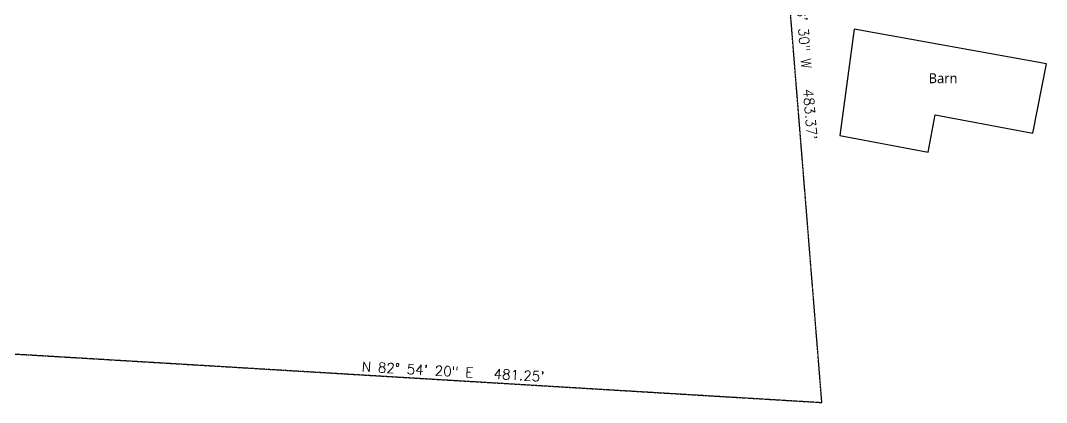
# Model space of a CAD drawing. Extents: x -13328 to 38686, y -10157 to 7853.
# Drawn here: x -9580 to -3368, y 33 to 2345 of the extents above; entities that cross this region are included whole.
import ezdxf

# ---------------------------------------------------------------- set-up
doc = ezdxf.new("R2010")
doc.units = 0
doc.header["$LTSCALE"] = 1.5
doc.header["$MEASUREMENT"] = 0
doc.linetypes.add('CONTINOUS', pattern=[0])
doc.linetypes.add('PHANTOM2', pattern=[1.25, 0.625, -0.125, 0.125, -0.125, 0.125, -0.125])
for name, color, linetype in [('00SURVEY$0$PLTEXT', 2, 'Continuous'), ('C-PROP-LINE', 7, 'PHANTOM2'), ('Outline', 6, 'CONTINOUS'), ('TEXT9', 9, 'Continuous')]:
    doc.layers.add(name, color=color, linetype=linetype)
doc.styles.add('00SURVEY$0$PROPLINE', font='simplex.shx')
doc.styles.add('LUCIDA', font='l_10646.ttf')

# ---------------------------------------------------------------- blocks, each defined once
blk = doc.blocks.new('PROPERTY BOUNDARY W RD CURVES')
at = {"layer": 'C-PROP-LINE'}
for p, q in [((5775, 0), (4963.2, 5742.1)), ((0, 0), (5775, 0))]:
    blk.add_line(p, q, dxfattribs=at)
at = {"layer": '00SURVEY$0$PLTEXT', "transparency": 33554687, "char_height": 60, "width": 1863.407, "attachment_point": 2, "style": '00SURVEY$0$PROPLINE'}
for s, insert, rotation in [('N 15%%D 08\' 30" W   483.37\'', (5572.7, 2143.4), 278.00668), ('N 82%%D 54\' 20" E   481.25\'', (3535.1, 82.9), 0.27904)]:
    blk.add_mtext(s, dxfattribs=dict(at, insert=insert, rotation=rotation))

msp = doc.modelspace()

# ---------------------------------------------------------------- linework, layer by layer
at = {"layer": 'Outline'}
msp.add_lwpolyline([(-4532.9814, 2292.8876), (-4618.4237, 1648.7902), (-4084.1687, 1548.414), (-4041.6519, 1774.7107), (-3449.7664, 1663.5068), (-3367.9815, 2083.0212)], close=True, dxfattribs=at)

# ---------------------------------------------------------------- block references
at = {"layer": 'C-PROP-LINE', "rotation": 356.5629906977373}
msp.add_blockref('PROPERTY BOUNDARY W RD CURVES', (-10492.6324, 378.8783), dxfattribs=at)

# ---------------------------------------------------------------- texts
at = {"layer": 'TEXT9', "insert": (-4434.3132, 2025.2911), "char_height": 60, "attachment_point": 1, "style": 'LUCIDA'}
msp.add_mtext_dynamic_manual_height_columns('\\pxqc;Barn', width=880.268011, gutter_width=1123084400416.28, heights=[394.7769], dxfattribs=at)

doc.saveas('drawing.dxf')
